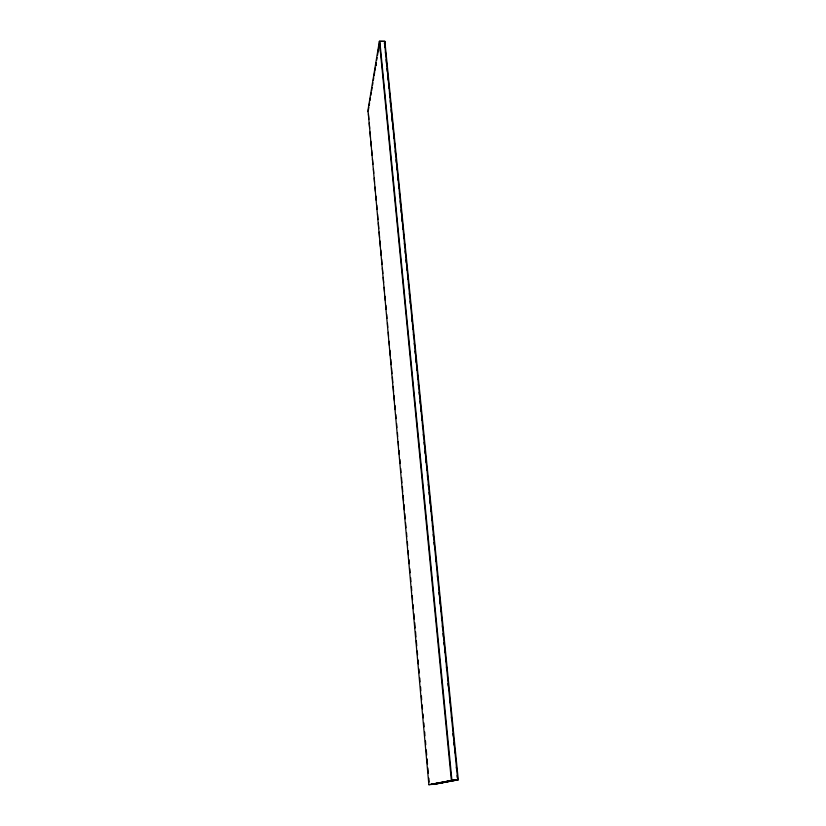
<?xml version="1.0" encoding="UTF-8"?>
<svg xmlns="http://www.w3.org/2000/svg" width="826" height="826" viewBox="0 0 826 826"><rect width="100%" height="100%" fill="white"/><g stroke="black" fill="none" stroke-linecap="round" stroke-linejoin="round"><path stroke-width="1.24" d="M367.715 111.686L379.371 41.3L384.875 41.341L458.285 779.796L435.023 784.132L428.859 784.7L368.138 111.686M368.344 110.426L368.881 107.163M369.181 105.398L369.604 102.847M369.965 100.669L370.43 97.86M370.853 95.341L371.266 92.832M371.617 90.715L372.185 87.329M372.516 85.295L372.939 82.765M373.321 80.463L373.775 77.747M374.095 75.816L374.674 72.296M374.87 71.129L375.469 67.546M375.861 65.182L376.274 62.673M376.666 60.308L377.11 57.644M377.482 55.404L379.619 42.56M384.441 43.85L384.875 41.341M428.859 784.7L451.936 780.384L379.826 41.3L384.42 41.341L457.707 779.847L434.507 784.173M453.422 780.322L452.029 780.57L453.577 780.415M448.394 781.262L439.473 782.955M452.71 780.549L446.887 781.541L450.201 781.055L449.592 781.148M449.323 781.097L452.658 780.591L452.039 780.591M449.561 781.035L450.067 780.973M448.776 781.189L450.965 780.911M455.188 780.116L453.247 780.394L454.011 780.25M455.178 780.116L454.166 780.26M443.345 782.294L445.121 781.892M444.863 781.912L447.785 781.51M444.842 781.933L444.058 782.077L446.205 781.788M448.353 781.313L449.055 781.179M441.383 782.573L440.434 782.759M442.509 782.356L441.414 782.614M437.429 783.327L439.711 782.903M435.405 783.709L440.908 782.79L439.618 782.914M438.482 783.255L436.995 783.399L439.835 782.883M441.321 782.718L439.959 782.893L440.588 782.79M435.126 783.812L437.512 783.327M431.967 784.39L435.323 783.76L432.814 784.184L434.455 783.998M433.196 784.122L434.93 783.915M431.626 784.411L433.33 784.101M450.273 780.952L449.21 781.189M442.055 782.501L442.994 782.305M437.966 783.244L438.74 783.12L437.832 783.244M435.849 783.626L436.541 783.606L435.983 783.595M447.042 781.52L447.754 781.499M446.68 781.602L447.857 781.406M440.165 782.811L440.299 782.8M438.575 783.224L438.183 783.296M454.713 780.178L453.773 780.26L454.93 780.136M451.863 780.715L452.534 780.601M435.354 783.74L434.177 783.998M451.502 780.725L451.915 780.684M451.657 780.735L452.059 780.632M443.19 782.284L442.22 782.501M441.094 782.718L441.724 782.635M439.556 782.996L438.399 783.203M458.285 779.796L451.357 780.436L379.371 41.3M449.354 780.869L455.054 780.343M446.928 781.334L452.555 780.818M444.553 781.778L450.118 781.262M442.24 782.222L447.744 781.706M439.979 782.645L445.42 782.139M437.78 783.058L443.149 782.563M435.622 783.471L440.939 782.976M433.516 783.864L438.771 783.378M431.461 784.256L436.655 783.781M438.596 783.213L438.079 783.193M384.493 42.921L384.864 47.041M385.381 51.904L385.628 54.733M386.155 59.606L386.516 63.716M387.043 68.589L387.28 71.408M387.807 76.302L388.189 80.153M388.571 84.004L388.932 88.083M389.459 92.987L389.841 96.838M390.223 100.689L390.584 104.757M391.121 109.682L391.348 112.45M391.885 117.385L392.247 121.432M392.773 126.368L393 129.124M393.537 134.07L393.899 138.107M394.425 143.063L394.663 145.799M395.189 150.766L395.571 154.617M396.088 159.748L396.315 162.474M396.852 167.451L397.1 170.022M397.74 176.444L398.122 180.295M398.504 184.146L398.855 188.121M399.402 193.129L399.619 195.824M400.166 200.832L400.517 204.796M401.054 209.825L401.271 212.499M401.818 217.527L402.169 221.471M402.706 226.51L402.933 229.163M403.47 234.212L403.852 238.064M404.368 243.205L404.585 245.838M405.132 250.908L405.349 253.541M406.02 259.891L406.237 262.513M406.784 267.593L407.001 270.216M407.672 276.586L407.889 279.188M408.436 284.289L408.653 286.88M409.335 293.271L409.541 295.863M410.099 300.974L410.305 303.555M411.709 317.669L412.133 321.52M412.597 326.642L412.897 329.223M413.361 334.344L413.661 336.925M414.249 343.317L414.559 345.918M415.013 351.019L415.323 353.621M415.829 358.752L416.211 362.604M416.665 367.694L416.975 370.306M417.481 375.448L417.863 379.299M418.328 384.358L418.627 387.002M419.143 392.133L419.391 394.704M419.98 401.033L420.289 403.687M420.795 408.829L421.053 411.389M421.632 417.708L421.941 420.382M422.447 425.514L422.705 428.085M423.284 434.383L423.593 437.068M424.11 442.209L424.358 444.77M424.936 451.058L425.194 453.619M425.762 458.895L426.144 462.746M426.598 467.733L426.908 470.448M427.424 475.59L427.734 479.276M428.25 484.408L428.57 487.144M429.076 492.275L429.334 494.846M429.902 501.083L430.222 503.829M430.728 508.971L430.986 511.542M431.554 517.757L431.874 520.525M432.39 525.656L432.638 528.227M433.206 534.432L433.464 536.993M434.042 542.352L434.3 544.923M435.694 559.037L435.952 561.608M437.357 575.732L437.604 578.303M439.009 592.418L439.267 594.988M439.824 601.122L440.155 603.982M440.671 609.113L440.919 611.684M441.476 617.796L441.734 620.357M442.323 625.809L442.581 628.369M443.087 633.511L443.386 637.032M443.975 642.494L444.233 645.065M444.739 650.196L444.997 652.767M445.637 659.189L445.885 661.75M446.401 666.892L446.649 669.452M448.053 683.577L448.311 686.148M449.705 700.272L449.964 702.833M451.368 716.958L451.615 719.529M453.02 733.653L453.278 736.214M453.918 742.636L454.166 745.207M454.682 750.338L454.93 752.909M456.334 767.034L456.592 769.595M457.181 775.542L457.397 777.71M378.514 49.199L378.69 50.985M376.067 63.963L376.233 65.719M368.427 113.833L368.84 119.388M369.232 123.002L369.656 128.381M370.048 131.995L370.471 137.374M370.822 141.225L371.287 146.357M371.638 150.218L372.113 155.35M372.464 159.201L372.929 164.343M373.455 169.093L373.744 173.326M374.271 178.086L374.56 182.319M375.097 187.079L375.376 191.312M375.913 196.082L376.202 200.305M376.728 205.075L377.017 209.288M377.544 214.068L377.947 219.561M378.37 223.061L378.773 228.554M379.186 232.054L379.588 237.547M380.001 241.058L380.404 246.53M380.827 250.051L381.22 255.523M381.622 259.188L382.046 264.516M382.397 268.367L382.861 273.509M383.212 277.36L383.677 282.492M384.214 287.314L384.493 291.485M385.04 296.307L385.319 300.478M385.856 305.31L386.134 309.461M386.671 314.303L386.95 318.454M387.487 323.296L387.766 327.447M388.313 332.289L388.581 336.44M389.129 341.293L389.407 345.423M389.944 350.286L390.337 355.696M390.77 359.279L391.152 364.689M391.586 368.272L391.978 373.682M392.402 377.265L392.794 382.665M393.197 386.372L393.61 391.658M393.961 395.509L394.425 400.651M394.973 405.545L395.251 409.644M395.799 414.538L396.067 418.627M396.614 423.531L396.883 427.62M397.43 432.525L397.698 436.613M398.256 441.528L398.514 445.596M399.072 450.521L399.34 454.589M399.887 459.514L400.156 463.582M400.713 468.507L400.971 472.565M401.529 477.5L401.911 482.849M402.345 486.504L402.727 491.831M403.171 495.497L403.542 500.824M403.986 504.49L404.358 509.818M404.771 513.555L405.184 518.8M405.535 522.662L406 527.793M406.557 532.76L406.815 536.786M407.373 541.753L407.631 545.779M408.199 550.756L408.447 554.762M409.015 559.749L409.273 563.755M409.83 568.742L410.088 572.748M410.656 577.735L410.904 581.731M411.472 586.739L411.72 590.724M412.288 595.732L412.546 599.717M413.103 604.725L413.361 608.7M413.929 613.718L414.291 618.984M414.745 622.721L415.117 627.966M415.561 631.714L415.932 636.96M416.345 640.749L416.748 645.953M417.316 650.991L417.564 654.935M418.142 659.984L418.379 663.928M418.958 668.977L419.205 672.922M419.773 677.97L420.021 681.904M420.599 686.974L420.837 690.897M421.415 695.967L421.652 699.89M422.231 704.96L422.478 708.884M423.046 713.953L423.294 717.866M423.872 722.946L424.11 726.859M424.688 731.95L424.925 735.852M425.504 740.943L425.751 744.835M426.33 749.936L426.681 755.119M427.145 758.929L427.496 764.102M427.847 767.953L428.322 773.095M428.859 778.216L429.138 782.088"/></g></svg>
